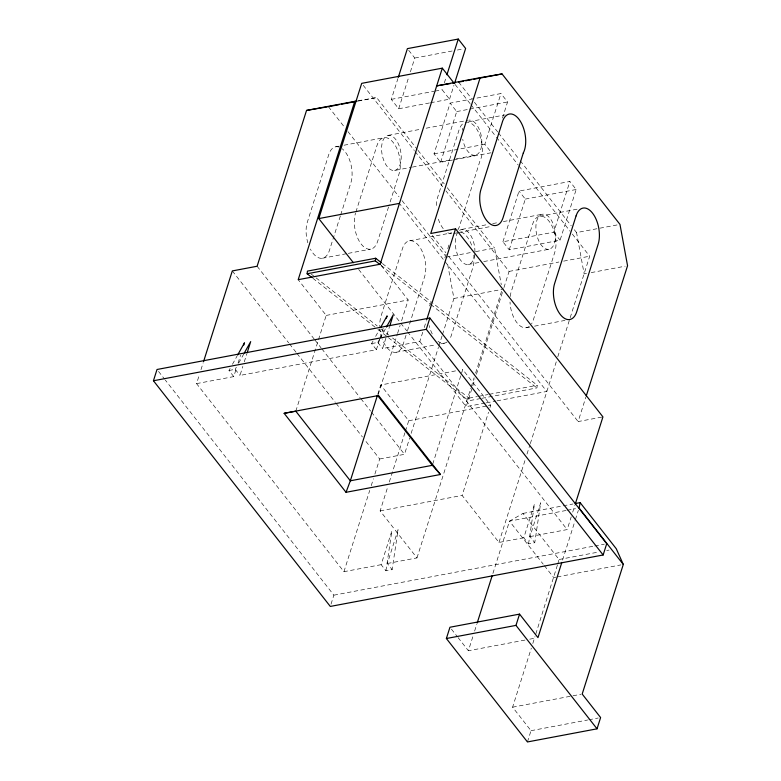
<?xml version="1.0" encoding="UTF-8"?>
<svg xmlns="http://www.w3.org/2000/svg" width="781" height="781" viewBox="0 0 781 781"><rect width="100%" height="100%" fill="white"/><g stroke="black" fill="none" stroke-linecap="round" stroke-linejoin="round"><path stroke-width="0.59" stroke-dasharray="3.9 2.93" d="M480.666 398.525L468.698 400.78L469.03 398.134L392.54 337.997M481.857 398.3L536.908 387.913L537.24 385.267L433.025 303.34M385.941 570.784L391.877 530.855L381.148 564.673L385.941 570.784L392.14 569.613L398.076 529.694L387.356 563.501L392.14 569.613M528.561 543.879L534.497 503.96L523.778 537.767L528.561 543.879L534.76 542.707L540.696 502.788L529.977 536.596L534.76 542.707M557.39 565.141L535.356 635.431M557.722 564.019L559.059 559.499L522.948 513.42L509.495 521.152L492.606 574.386M381.148 564.673L343.943 571.682L196.558 383.617L199.506 374.324M200.981 369.677L203.197 362.706M196.558 383.617L233.763 376.598L236.623 367.587M238.059 363.077L240.558 355.189M379.605 339.559L376.393 349.703L239.972 375.427L242.832 366.416M244.258 361.906L246.757 354.018M340.331 216.044L329.416 250.428A22.298 11.774 79.3 0 1 310.33 249.002M340.692 214.902L350.874 182.813A22.298 11.774 79.3 0 0 342.137 148.732M429.433 102.965L398.691 108.764L391.32 99.353L397.9 78.608M355.902 211.973L376.989 145.51A22.298 11.774 79.3 0 1 393.409 142.708A22.298 11.774 79.3 0 1 399.101 173.714L388.918 205.803M295.804 411.206L318.14 340.809M318.502 339.657L326.194 315.426L298.196 279.686M398.691 108.764L408.932 76.489M410.396 71.881L414.779 58.048L407.399 48.637M388.557 206.945L377.653 241.329A22.298 11.774 79.3 0 1 361.232 244.131A22.298 11.774 79.3 0 1 355.54 213.125M430.624 102.741L449.544 99.177L442.163 89.766L442.895 87.452M444.36 82.845L446.185 77.085M449.544 99.177L453.927 85.344M452.463 160.056L440.63 162.282L434.021 153.847L450.11 103.131L473.755 98.67M379.966 338.427L383.178 328.284M440.63 162.282L456.719 111.566L450.11 103.131M422.746 332.218L419.797 341.512L382.592 348.531L386.527 336.133M386.878 335.01L389.387 327.122M377.799 394.239L380.728 385.004L455.587 370.887M378.17 394.59L397.207 334.58M397.568 333.428L400.136 325.345M401.6 320.727L408.19 299.953L380.181 264.222M406.022 335.293L403.113 344.46A22.298 11.774 79.3 0 1 382.26 339.013M407.477 330.705L424.561 276.845A22.298 11.774 79.3 0 0 418.87 245.839A22.298 11.774 79.3 0 0 402.449 248.631L381.001 316.246A22.298 11.774 79.3 0 0 379.8 326.595M331.017 604.182L333.877 595.171L165.299 380.054M343.943 571.682L369.745 490.361M371.219 485.714L373.425 478.743M374.9 474.096L379.693 458.994L365.41 440.757M429.599 306.006L430.682 302.569M444.867 257.876L446.322 253.288M447.777 248.709L449.231 244.121M424.22 327.571L426.426 320.6M453.644 159.832L491.483 152.695L484.864 144.251L500.953 93.544L474.936 98.445M502.447 118.116L507.572 101.979L500.953 93.544M387.356 563.501L416.976 557.907L380.132 510.891L387.825 486.622M389.299 481.994L405.066 432.303M405.427 431.141L408.727 420.744L380.728 385.004M379.693 458.994L404.499 454.317L409.664 438.034M411.138 433.387L438.434 347.33M438.805 346.168L442.124 335.703M442.495 334.541L453.927 298.488L447.21 261.869M502.935 241.778L519.014 191.062L569.866 181.475L576.163 189.5L560.075 240.216L509.222 249.803L502.935 241.778L553.778 232.182L569.866 181.475M432.703 464.178L462.723 369.54L460.341 369.989M509.222 249.803L525.31 199.096L519.014 191.062M416.976 557.907L470.816 388.196M471.177 387.034L474.135 377.74M475.609 373.084L501.783 290.552M485.147 403.074L466.179 406.647L472.417 387.005M472.778 385.843L474.985 378.912M476.449 374.284L503.579 288.755M503.95 287.603L509.075 271.417L445.912 190.818M523.778 537.767L498.971 542.444L462.127 495.427L488.525 412.212M489.99 407.584L490.722 405.271L462.723 369.54M498.971 542.444L525.515 458.75M526.99 454.103L529.948 444.799M530.309 443.637L556.492 361.105M557.79 356.771L589.694 256.217L570.891 232.23M524.998 640.069L468.385 650.749L473.149 635.705M474.623 631.077L476.82 624.136M601.751 417.113L578.125 421.564L585.867 397.148M529.977 536.596L567.182 529.577L571.233 516.797M572.707 512.151L574.923 505.18M527.448 741.95L531.021 730.684L512.6 707.176L531.314 648.162M532.788 643.534L534.985 636.593M562.564 560.104L575.041 520.761M575.412 519.599L578.35 510.344M233.763 376.598L228.979 370.487L230.131 368.437M232.426 364.336L237.024 356.126M228.979 370.487L235.179 369.315L236.331 367.265M238.625 363.165L243.799 353.93M376.393 349.703L371.6 343.591L373.328 340.506M375.622 336.406L379.644 329.231M371.6 343.591L377.799 342.42L379.527 339.344M380.103 338.319L385.843 328.059M414.779 58.048L452.619 50.911M457.354 50.023L463.26 48.91M357.835 101.139L376.657 97.596L417.21 149.337M391.32 99.353L433.885 91.318M435.066 91.104L442.163 89.766M456.719 111.566L468.541 109.34M469.732 109.115L507.572 101.979M388.177 135.367L420.178 129.334M426.104 128.211L467.604 120.381M335.791 146.779L339.325 146.115M344.021 145.227L384.018 137.681M468.698 121.758L505.073 114.895M434.021 153.847L484.864 144.251M394.61 170.453A17.836 9.421 79.3 0 0 397.822 142.767A17.836 9.421 79.3 0 0 381.743 145.51A17.836 9.421 79.3 0 0 394.61 170.453L411.206 167.319M412.397 167.095L451.516 159.714M456.26 158.826L475.229 155.243A17.836 9.421 79.3 0 0 481.291 136.119A17.836 9.421 79.3 0 0 468.785 120.167M525.31 199.096L576.163 189.5M461.864 229.399L487.949 224.479M492.684 223.591L498.61 222.468M503.354 221.57L542.473 214.199M409.488 240.812L451.828 232.826M539.7 216.249L578.418 208.947M322.387 258.247L347.096 253.591M348.267 253.366L370.614 249.149M453.781 233.47L457.305 232.806M458.476 232.582L491.327 226.383M446.341 257.144L471.041 252.488M475.746 251.599L494.568 248.046L501.285 284.665M574.308 229.712L576.563 232.582L617.625 224.84M468.307 264.486L478.978 262.475M483.712 261.576L548.916 249.276A17.836 9.421 79.3 0 0 552.128 221.599A17.836 9.421 79.3 0 0 536.049 224.342A17.836 9.421 79.3 0 0 548.916 249.276M509.075 271.417L558.874 262.025M563.609 261.137L589.694 256.217M326.194 315.426L408.19 299.953M453.927 298.488L502.154 289.39M586.492 273.487L584.149 273.926L576.563 232.582M591.188 272.598L625.21 266.184M396.084 352.28L436.081 344.743M440.777 343.855L444.311 343.191M526.306 327.717L529.821 327.054M534.516 326.175L565.014 320.415M469.03 398.134L477.406 396.553M478.597 396.328L488.174 394.522M489.365 394.288L537.24 385.267M486.338 402.85L495.818 401.063M497.009 400.838L546.798 391.447L399.413 203.382M408.727 420.744L487.159 405.944M488.35 405.72L490.722 405.271M380.132 510.891L462.127 495.427M522.948 513.42L572.99 503.979M566.108 510.481L509.495 521.152L543.215 564.185M567.289 510.257L575.548 508.695M333.877 595.171L593.56 546.192M594.751 545.968L604.328 544.162M559.059 559.499L598.383 552.079M606.72 550.507L609.102 550.058M556.062 577.13L553.709 577.579L543.966 565.141M557.243 576.905L620.934 564.897M529.713 639.18L535.61 638.067M512.6 707.176L581.005 694.27M531.021 730.684L587.634 720.004M588.815 719.779L598.256 718.003M358.225 100.739L376.657 97.596M382.358 263.509L432.069 302.589M381.069 265.403L429.833 303.731M430.79 304.483L536.908 387.913M311.277 274.111L315.104 277.118M316.061 277.87L377.243 325.98M381.069 328.986L388.713 334.99M312.859 278.27L376.92 328.625M377.877 329.377L387.435 336.894M388.391 337.646L468.698 400.78M458.652 82.132L471.421 98.416M474.428 102.252L497.702 131.96M498.454 132.916L519.482 159.754M520.234 160.71L571.302 225.875M455.089 84.455L470.133 103.648M470.884 104.605L495.701 136.275M496.452 137.231L518.252 165.064M519.004 166.021L570.14 231.264M553.778 232.182L560.075 240.216M417.962 150.303L444.252 183.838M447.249 187.674L494.568 248.046M363.204 85.275L414.33 150.518M415.082 151.475L442.905 186.981M432.244 235.423L445.775 252.693M448.792 256.529L578.125 421.564M328.43 106.685L344.958 127.772M347.955 131.608L399.023 196.773M402.03 200.6L444.838 255.231M419.797 341.512L567.182 529.577M358.655 269.435L400.009 322.211M400.76 323.168L406.774 330.851M407.526 331.808L466.179 406.647M377.799 342.42L382.592 348.531M257.115 266.243L314.265 339.169M315.016 340.135L321.03 347.809M321.782 348.765L360.129 397.705M360.881 398.661L370.663 411.138M371.414 412.095L404.499 454.317M232.308 270.929L288.706 342.888M289.458 343.845L296.224 352.485M296.975 353.442L335.332 402.381M336.084 403.338L362.404 436.921M451.428 629.125L457.324 636.652M458.066 637.589L468.385 650.749M235.179 369.315L239.972 375.427M158.523 371.414L164.547 379.097M462.43 124.081A22.298 11.774 79.3 0 0 458.623 131.306L437.536 197.652A22.298 11.774 79.3 0 0 436.335 208M465.183 122.422A22.298 11.774 79.3 0 1 479.68 135.084A22.298 11.774 79.3 0 1 479.885 161.179L459.638 225.865A22.298 11.774 79.3 0 1 457.881 229.76M451.584 233.773A22.298 11.774 79.3 0 1 447.328 232.465M443.227 228.667A22.298 11.774 79.3 0 1 437.75 217.147M338.934 147.013A22.298 11.774 79.3 0 0 328.762 154.599L307.314 222.214A22.298 11.774 79.3 0 0 307.851 242.823M460.849 231.957A22.298 11.774 79.3 0 1 471.909 246.054M473.833 255.123A22.298 11.774 79.3 0 1 472.788 267.746L451.34 335.361A22.298 11.774 79.3 0 1 449.573 339.257M447.181 341.932A22.298 11.774 79.3 0 1 437.965 341.238M432.244 333.936A22.298 11.774 79.3 0 1 429.159 325.521M381.889 337.939A22.298 11.774 79.3 0 1 379.966 328.879M529.167 326.458A22.298 11.774 79.3 0 1 510.022 302.032M510.218 296.546A22.298 11.774 79.3 0 1 511.223 291.694L532.671 224.079A22.298 11.774 79.3 0 1 549.092 221.277A22.298 11.774 79.3 0 1 554.783 252.283L533.335 319.898A22.298 11.774 79.3 0 1 531.568 323.793M475.229 155.243A17.836 9.421 79.3 0 1 462.723 139.291M462.352 130.3A17.836 9.421 79.3 0 1 462.674 128.279M474.741 254.342A17.836 9.421 79.3 0 1 460.79 260.464A17.836 9.421 79.3 0 1 457.656 232.543M459.57 230.405A17.836 9.421 79.3 0 1 470.221 234.593A17.836 9.421 79.3 0 1 474.838 253.288"/><path stroke-width="1.17" d="M311.902 277.519L307.128 273.76L307.45 271.114L375.661 258.247L381.401 262.758M380.113 264.652L375.339 260.893L375.661 258.247M575.372 503.53L580.137 502.632L579.082 508.031L623.297 564.448L582.187 694.045L600.609 717.554L597.035 728.819L527.448 741.95L446.381 638.516L449.954 627.241L519.55 614.12L537.972 637.628L561.832 562.418M153.447 380.757L157.02 369.491L429.862 318.023L606.72 543.713L603.147 554.979L330.304 606.437L153.447 380.757L426.289 329.299L429.862 318.023M203.568 361.544L232.308 270.929L257.115 266.243L306.542 110.424L357.073 100.934M243.779 345.046L244.492 342.791L237.6 355.101M247.118 352.895L250.691 341.619L244.375 352.905M354.769 101.325L298.196 279.686L380.181 264.222L442.31 68.152L361.701 83.352L318.794 218.582L353.393 262.719M398.261 77.456L407.399 48.637L458.252 39.05L465.622 48.461L454.659 83.04M446.917 74.781L458.252 39.05M386.4 318.15L387.112 315.895L380.796 327.18M389.739 325.989L393.312 314.723L386.419 327.034M377.428 395.391L350.337 480.793L346.032 492.303L440.435 474.497L378.531 395.508L284.138 413.315L346.032 492.303M586.238 395.987L627.553 265.735L619.968 224.391L502.056 73.941L480.169 77.67L430.741 233.499L455.548 228.823L602.932 416.888L575.285 504.018M426.797 319.439L455.548 228.823M477.191 622.984L492.235 575.538M597.035 728.819L515.977 625.386L519.55 614.12M378.531 395.508L377.799 395.742L432.332 465.33L440.435 474.497M480.169 77.67L436.764 85.861L450.588 83.499M328.43 106.685L339.022 104.693M341.375 104.244L356.663 101.364M458.652 82.132L463.348 81.244M465.691 80.804L471.558 79.691M473.901 79.252L502.056 73.941M318.794 218.582L399.413 203.382M307.128 273.76L375.339 260.893M432.332 465.33L350.337 480.793L295.804 411.206L284.138 413.315M446.381 638.516L515.977 625.386M452.892 83.108L455.196 82.718M306.542 110.424L327.278 106.89M442.31 68.152L454.337 83.499M580.137 502.632L616.248 548.711L623.297 564.448M426.289 329.299L603.147 554.979M523.29 152.988L503.052 217.674A22.298 11.774 79.3 0 1 486.631 220.476A22.298 11.774 79.3 0 1 480.94 189.471L502.027 123.115A22.298 11.774 79.3 0 1 519.443 119.903A22.298 11.774 79.3 0 1 523.29 152.988M576.085 215.888L554.627 283.503A22.298 11.774 79.3 0 0 560.319 314.509A22.298 11.774 79.3 0 0 576.739 311.717L598.187 244.102A22.298 11.774 79.3 0 0 592.496 213.086A22.298 11.774 79.3 0 0 576.085 215.888"/></g></svg>
